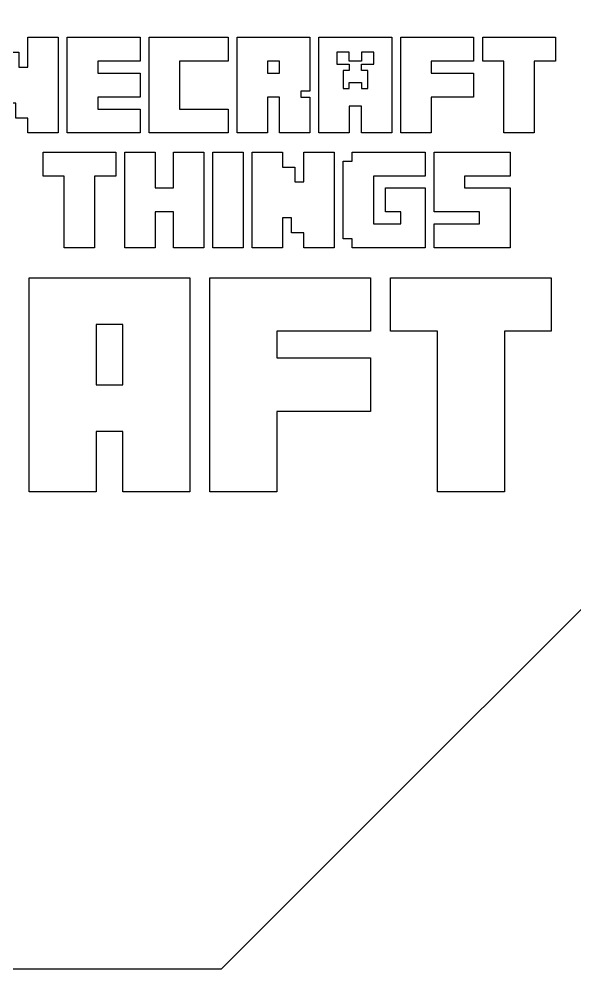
# Model space of a CAD drawing. Extents: x 133 to 733, y -330 to -30.
# Drawn here: x 518 to 608.8, y -329.6 to -174.2 of the extents above; entities that cross this region are included whole.
import ezdxf

# ---------------------------------------------------------------- set-up
doc = ezdxf.new("R2010")
doc.units = 0
doc.header["$MEASUREMENT"] = 0
doc.layers.add('LAYER_1', color=7, linetype='CONTINUOUS')

# ---------------------------------------------------------------- blocks, each defined once
blk = doc.blocks.new('BLOCK_2')
at = {"layer": 'LAYER_1', "color": 1}
blk.add_lwpolyline([(646.18, -244.11), (731.63, -329.56), (732.66, -329.56), (732.66, -29.56), (132.66, -29.56), (132.66, -329.56), (134.53, -329.56), (219.98, -244.11), (229.65, -244.11), (315.1, -329.56), (551.06, -329.56), (636.51, -244.11), (646.18, -244.11)], dxfattribs=at)

msp = doc.modelspace()

# ---------------------------------------------------------------- linework, layer by layer
at = {"layer": 'LAYER_1', "color": 3}
for points in [[(511.02, -192.84), (511.02, -177.2), (515.97, -177.2), (515.97, -179.65), (517.96, -179.65), (517.96, -182.09), (519.44, -182.09), (519.44, -177.2), (524.4, -177.2), (524.4, -192.84), (519.44, -192.84), (519.44, -190.4), (517.46, -190.4), (517.46, -187.96), (515.97, -187.96), (515.97, -192.84), (511.02, -192.84)], [(525.88, -192.84), (525.88, -177.2), (537.77, -177.2), (537.77, -181.11), (530.84, -181.11), (530.84, -183.07), (537.77, -183.07), (537.77, -186.98), (530.84, -186.98), (530.84, -188.93), (537.77, -188.93), (537.77, -192.84), (525.88, -192.84)], [(539.26, -192.84), (539.26, -177.2), (552.14, -177.2), (552.14, -181.11), (544.21, -181.11), (544.21, -188.93), (552.14, -188.93), (552.14, -192.84), (539.26, -192.84)], [(553.63, -192.84), (553.63, -177.2), (565.52, -177.2), (565.52, -186), (564.03, -186), (564.03, -186.98), (565.52, -186.98), (565.52, -192.84), (560.56, -192.84), (560.56, -186.98), (558.58, -186.98), (558.58, -192.84), (553.63, -192.84)], [(567, -192.84), (567, -177.2), (578.89, -177.2), (578.89, -192.84), (573.94, -192.84), (573.94, -188.44), (571.96, -188.44), (571.96, -192.84), (567, -192.84)], [(580.38, -192.84), (580.38, -177.2), (592.27, -177.2), (592.27, -181.11), (585.34, -181.11), (585.34, -183.07), (592.27, -183.07), (592.27, -186.98), (585.34, -186.98), (585.34, -192.84), (580.38, -192.84)], [(597.23, -192.84), (597.23, -181.11), (593.76, -181.11), (593.76, -177.2), (605.65, -177.2), (605.65, -181.11), (602.18, -181.11), (602.18, -192.84), (597.23, -192.84)], [(574.97, -185.59), (574.97, -182.6), (573.96, -182.6), (573.96, -181.6), (575.99, -181.6), (575.99, -179.61), (573.96, -179.61), (573.96, -181.11), (571.94, -181.11), (571.94, -179.61), (569.91, -179.61), (569.91, -181.6), (571.94, -181.6), (571.94, -182.6), (570.93, -182.6), (570.93, -185.59), (571.94, -185.59), (571.94, -184.6), (573.96, -184.6), (573.96, -185.59), (574.97, -185.59)], [(560.56, -183.07), (560.56, -181.11), (558.58, -181.11), (558.58, -183.07), (560.56, -183.07)], [(525.39, -211.61), (525.39, -199.88), (521.92, -199.88), (521.92, -195.97), (533.81, -195.97), (533.81, -199.88), (530.34, -199.88), (530.34, -211.61), (525.39, -211.61)], [(535.3, -211.61), (535.3, -195.97), (540.25, -195.97), (540.25, -201.83), (543.22, -201.83), (543.22, -195.97), (548.18, -195.97), (548.18, -211.61), (543.22, -211.61), (543.22, -205.74), (540.25, -205.74), (540.25, -211.61), (535.3, -211.61)], [(549.66, -211.61), (549.66, -195.97), (554.62, -195.97), (554.62, -211.61), (549.66, -211.61)], [(556.1, -211.61), (556.1, -195.97), (561.06, -195.97), (561.06, -198.41), (563.04, -198.41), (563.04, -200.86), (564.53, -200.86), (564.53, -195.97), (569.48, -195.97), (569.48, -211.61), (564.53, -211.61), (564.53, -209.16), (562.54, -209.16), (562.54, -206.72), (561.06, -206.72), (561.06, -211.61), (556.1, -211.61)], [(572.45, -211.61), (572.45, -210.14), (570.97, -210.14), (570.97, -197.43), (572.45, -197.43), (572.45, -195.97), (584.34, -195.97), (584.34, -199.88), (575.92, -199.88), (575.92, -207.7), (580.38, -207.7), (580.38, -205.74), (577.9, -205.74), (577.9, -201.83), (584.34, -201.83), (584.34, -211.61), (572.45, -211.61)], [(585.83, -211.61), (585.83, -207.7), (593.26, -207.7), (593.26, -205.74), (585.83, -205.74), (585.83, -195.97), (598.22, -195.97), (598.22, -199.88), (590.78, -199.88), (590.78, -201.83), (598.22, -201.83), (598.22, -211.61), (585.83, -211.61)], [(519.63, -251.52), (519.63, -216.51), (545.88, -216.51), (545.88, -251.52), (534.94, -251.52), (534.94, -241.68), (530.57, -241.68), (530.57, -251.52), (519.63, -251.52)], [(549.16, -251.52), (549.16, -216.51), (575.42, -216.51), (575.42, -225.27), (560.1, -225.27), (560.1, -229.64), (575.42, -229.64), (575.42, -238.39), (560.1, -238.39), (560.1, -251.52), (549.16, -251.52)], [(586.36, -251.52), (586.36, -225.27), (578.7, -225.27), (578.7, -216.51), (604.96, -216.51), (604.96, -225.27), (597.3, -225.27), (597.3, -251.52), (586.36, -251.52)], [(534.94, -234.02), (534.94, -224.17), (530.57, -224.17), (530.57, -234.02), (534.94, -234.02)]]:
    msp.add_lwpolyline(points, dxfattribs=at)

# ---------------------------------------------------------------- block references
at = {"layer": 'LAYER_1'}
msp.add_blockref('BLOCK_2', (0, 0), dxfattribs=at)

doc.saveas('drawing.dxf')
